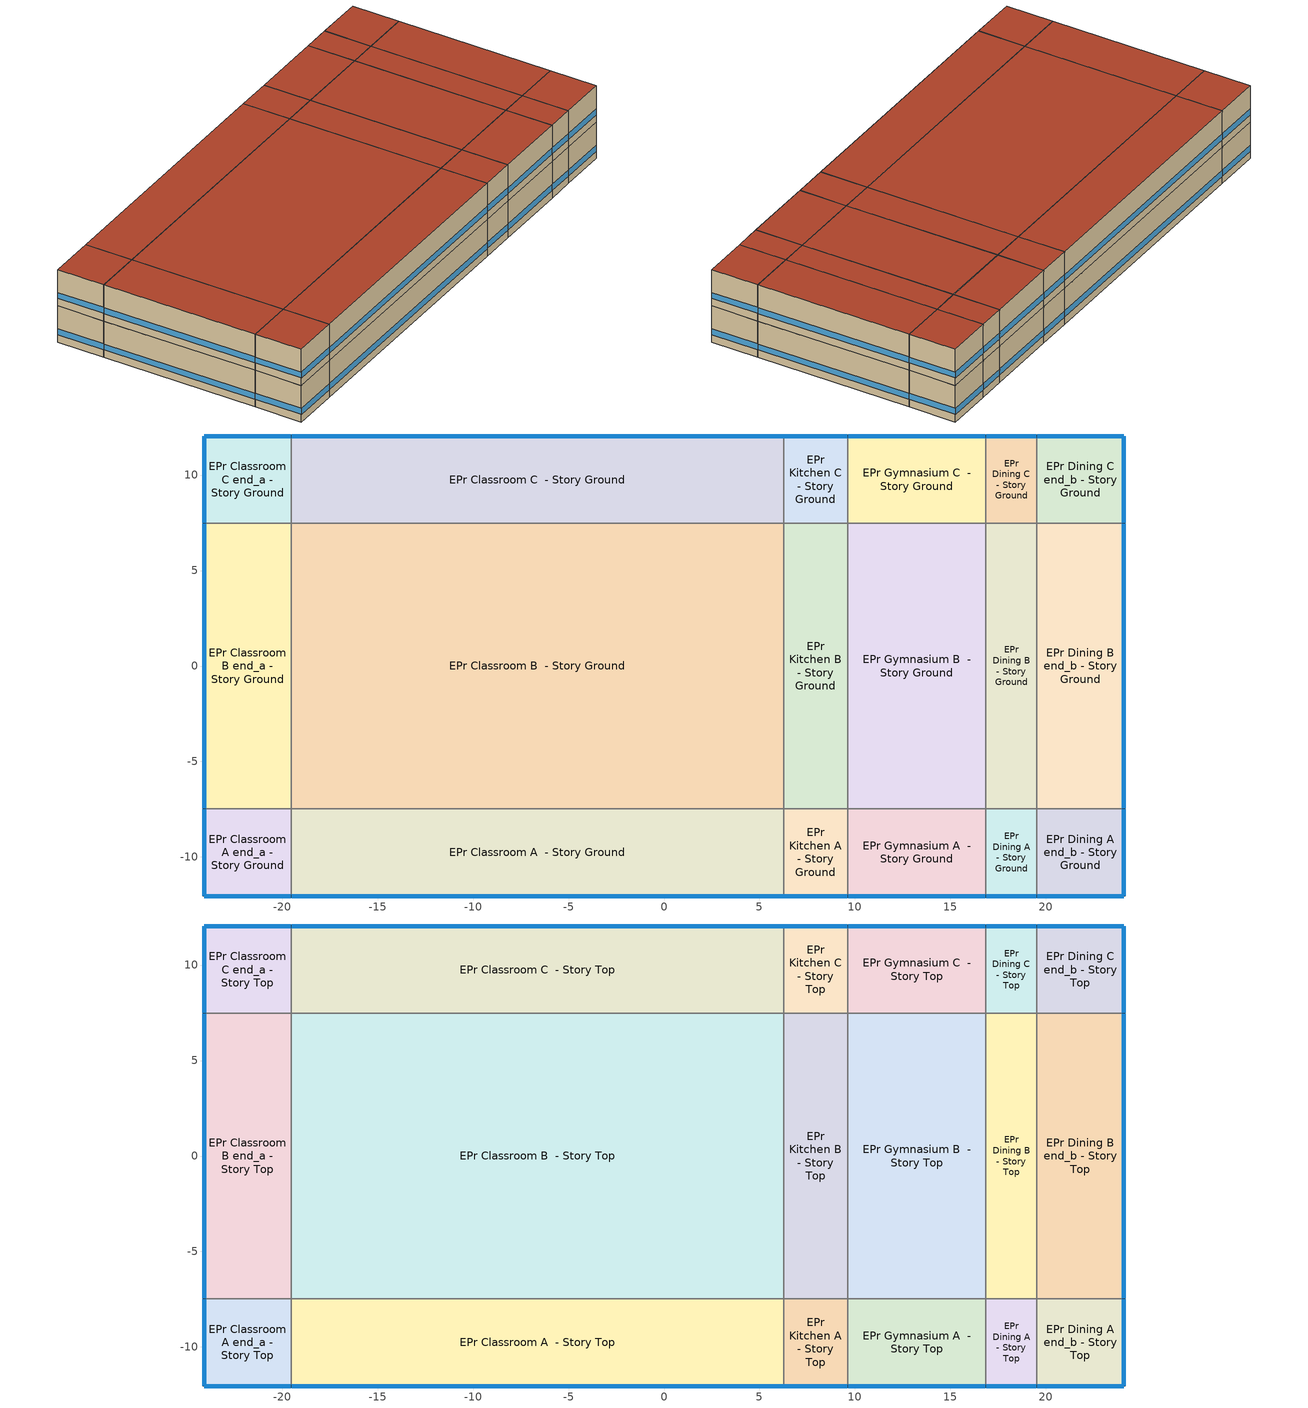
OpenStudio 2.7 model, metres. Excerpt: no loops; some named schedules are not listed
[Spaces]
EPr Classroom A end_a - Story Ground
 floor ground: -24.1,-12.05 -24.1,-7.48 -19.52,-7.48 -19.52,-12.05 z0
 wall outside: -24.1,-7.48 -24.1,-12.05 -19.52,-12.05 z0:3.66
 wall to EPr Classroom B end_a - Story Ground: -19.52,-7.48 -24.1,-7.48 z0:3.66
 wall to EPr Classroom A  - Story Ground: -19.52,-12.05 -19.52,-7.48 z0:3.66
 window: -24.1,-7.5 -24.1,-12.02 / -24.07,-12.05 -19.55,-12.05 z0.76:1.35
EPr Classroom B end_a - Story Ground
 floor ground: -24.1,-7.48 -24.1,7.48 -19.52,7.48 -19.52,-7.48 z0
 wall outside: -24.1,7.48 -24.1,-7.48 z0:3.66
 wall to EPr Classroom C end_a - Story Ground: -19.52,7.48 -24.1,7.48 z0:3.66
 wall to EPr Classroom B  - Story Ground: -19.52,-7.48 -19.52,7.48 z0:3.66
 window: -24.1,7.45 -24.1,-7.45 z0.76:1.35
EPr Classroom C end_a - Story Ground
 floor ground: -24.1,7.48 -24.1,12.05 -19.52,12.05 -19.52,7.48 z0
 wall outside: -19.52,12.05 -24.1,12.05 -24.1,7.48 z0:3.66
 wall to EPr Classroom C  - Story Ground: -19.52,7.48 -19.52,12.05 z0:3.66
 window: -24.1,12.02 -24.1,7.5 / -19.55,12.05 -24.07,12.05 z0.76:1.35
EPr Classroom A  - Story Ground
 floor ground: -19.52,-12.05 -19.52,-7.48 6.26,-7.48 6.26,-12.05 z0
 wall outside: -19.52,-12.05 6.26,-12.05 z0:3.66
 wall to EPr Classroom B  - Story Ground: 6.26,-7.48 -19.52,-7.48 z0:3.66
 wall to EPr Kitchen A  - Story Ground: 6.26,-12.05 6.26,-7.48 z0:3.66
 window: -19.5,-12.05 6.23,-12.05 z0.76:1.35
EPr Classroom B  - Story Ground
 floor ground: -19.52,-7.48 -19.52,7.48 6.26,7.48 6.26,-7.48 z0
 wall to EPr Classroom C  - Story Ground: 6.26,7.48 -19.52,7.48 z0:3.66
 wall to EPr Kitchen B  - Story Ground: 6.26,-7.48 6.26,7.48 z0:3.66
EPr Classroom C  - Story Ground
 floor ground: -19.52,7.48 -19.52,12.05 6.26,12.05 6.26,7.48 z0
 wall outside: 6.26,12.05 -19.52,12.05 z0:3.66
 wall to EPr Kitchen C  - Story Ground: 6.26,7.48 6.26,12.05 z0:3.66
 window: 6.23,12.05 -19.5,12.05 z0.76:1.35
EPr Kitchen A  - Story Ground
 floor ground: 6.26,-12.05 6.26,-7.48 9.63,-7.48 9.63,-12.05 z0
 wall outside: 6.26,-12.05 9.63,-12.05 z0:3.66
 wall to EPr Kitchen B  - Story Ground: 9.63,-7.48 6.26,-7.48 z0:3.66
 wall to EPr Gymnasium A  - Story Ground: 9.63,-12.05 9.63,-7.48 z0:3.66
 window: 6.29,-12.05 9.61,-12.05 z0.76:1.36
EPr Kitchen B  - Story Ground
 floor ground: 6.26,-7.48 6.26,7.48 9.63,7.48 9.63,-7.48 z0
 wall to EPr Kitchen C  - Story Ground: 9.63,7.48 6.26,7.48 z0:3.66
 wall to EPr Gymnasium B  - Story Ground: 9.63,-7.48 9.63,7.48 z0:3.66
EPr Kitchen C  - Story Ground
 floor ground: 6.26,7.48 6.26,12.05 9.63,12.05 9.63,7.48 z0
 wall outside: 9.63,12.05 6.26,12.05 z0:3.66
 wall to EPr Gymnasium C  - Story Ground: 9.63,7.48 9.63,12.05 z0:3.66
 window: 9.61,12.05 6.29,12.05 z0.76:1.36
EPr Gymnasium A  - Story Ground
 floor ground: 9.63,-12.05 9.63,-7.48 16.86,-7.48 16.86,-12.05 z0
 wall outside: 9.63,-12.05 16.86,-12.05 z0:3.66
 wall to EPr Gymnasium B  - Story Ground: 16.86,-7.48 9.63,-7.48 z0:3.66
 wall to EPr Dining A  - Story Ground: 16.86,-12.05 16.86,-7.48 z0:3.66
 window: 9.66,-12.05 16.83,-12.05 z0.76:1.35
EPr Gymnasium B  - Story Ground
 floor ground: 9.63,-7.48 9.63,7.48 16.86,7.48 16.86,-7.48 z0
 wall to EPr Gymnasium C  - Story Ground: 16.86,7.48 9.63,7.48 z0:3.66
 wall to EPr Dining B  - Story Ground: 16.86,-7.48 16.86,7.48 z0:3.66
EPr Gymnasium C  - Story Ground
 floor ground: 9.63,7.48 9.63,12.05 16.86,12.05 16.86,7.48 z0
 wall outside: 16.86,12.05 9.63,12.05 z0:3.66
 wall to EPr Dining C  - Story Ground: 16.86,7.48 16.86,12.05 z0:3.66
 window: 16.83,12.05 9.66,12.05 z0.76:1.35
EPr Dining A  - Story Ground
 floor ground: 16.86,-12.05 16.86,-7.48 19.52,-7.48 19.52,-12.05 z0
 wall outside: 16.86,-12.05 19.52,-12.05 z0:3.66
 wall to EPr Dining B  - Story Ground: 19.52,-7.48 16.86,-7.48 z0:3.66
 wall to EPr Dining A end_b - Story Ground: 19.52,-12.05 19.52,-7.48 z0:3.66
 window: 16.88,-12.05 19.5,-12.05 z0.76:1.36
EPr Dining B  - Story Ground
 floor ground: 16.86,-7.48 16.86,7.48 19.52,7.48 19.52,-7.48 z0
 wall to EPr Dining C  - Story Ground: 19.52,7.48 16.86,7.48 z0:3.66
 wall to EPr Dining B end_b - Story Ground: 19.52,-7.48 19.52,7.48 z0:3.66
EPr Dining C  - Story Ground
 floor ground: 16.86,7.48 16.86,12.05 19.52,12.05 19.52,7.48 z0
 wall outside: 19.52,12.05 16.86,12.05 z0:3.66
 wall to EPr Dining C end_b - Story Ground: 19.52,7.48 19.52,12.05 z0:3.66
 window: 19.5,12.05 16.88,12.05 z0.76:1.36
EPr Dining A end_b - Story Ground
 floor ground: 19.52,-12.05 19.52,-7.48 24.1,-7.48 24.1,-12.05 z0
 wall outside: 19.52,-12.05 24.1,-12.05 24.1,-7.48 z0:3.66
 wall to EPr Dining B end_b - Story Ground: 24.1,-7.48 19.52,-7.48 z0:3.66
 window: 19.55,-12.05 24.07,-12.05 / 24.1,-12.02 24.1,-7.5 z0.76:1.35
EPr Dining B end_b - Story Ground
 floor ground: 19.52,-7.48 19.52,7.48 24.1,7.48 24.1,-7.48 z0
 wall outside: 24.1,-7.48 24.1,7.48 z0:3.66
 wall to EPr Dining C end_b - Story Ground: 24.1,7.48 19.52,7.48 z0:3.66
 window: 24.1,-7.45 24.1,7.45 z0.76:1.35
EPr Dining C end_b - Story Ground
 floor ground: 19.52,7.48 19.52,12.05 24.1,12.05 24.1,7.48 z0
 wall outside: 24.1,7.48 24.1,12.05 19.52,12.05 z0:3.66
 window: 24.07,12.05 19.55,12.05 / 24.1,7.5 24.1,12.02 z0.76:1.35
EPr Classroom A end_a - Story Top
 floor to EPr Classroom A end_a - Story Ground: -24.1,-12.05 -24.1,-7.48 -19.52,-7.48 -19.52,-12.05 z3.66
 wall outside: -24.1,-7.48 -24.1,-12.05 -19.52,-12.05 z3.66:7.32
 wall to EPr Classroom B end_a - Story Top: -19.52,-7.48 -24.1,-7.48 z3.66:7.32
 wall to EPr Classroom A  - Story Top: -19.52,-12.05 -19.52,-7.48 z3.66:7.32
 window: -24.1,-7.5 -24.1,-12.02 / -24.07,-12.05 -19.55,-12.05 z4.42:5.01
 roof outside: -19.52,-12.05 -19.52,-7.48 -24.1,-7.48 -24.1,-12.05 z7.32
EPr Classroom B end_a - Story Top
 floor to EPr Classroom B end_a - Story Ground: -24.1,-7.48 -24.1,7.48 -19.52,7.48 -19.52,-7.48 z3.66
 wall outside: -24.1,7.48 -24.1,-7.48 z3.66:7.32
 wall to EPr Classroom C end_a - Story Top: -19.52,7.48 -24.1,7.48 z3.66:7.32
 wall to EPr Classroom B  - Story Top: -19.52,-7.48 -19.52,7.48 z3.66:7.32
 window: -24.1,7.45 -24.1,-7.45 z4.42:5.01
 roof outside: -19.52,-7.48 -19.52,7.48 -24.1,7.48 -24.1,-7.48 z7.32
EPr Classroom C end_a - Story Top
 floor to EPr Classroom C end_a - Story Ground: -24.1,7.48 -24.1,12.05 -19.52,12.05 -19.52,7.48 z3.66
 wall outside: -19.52,12.05 -24.1,12.05 -24.1,7.48 z3.66:7.32
 wall to EPr Classroom C  - Story Top: -19.52,7.48 -19.52,12.05 z3.66:7.32
 window: -24.1,12.02 -24.1,7.5 / -19.55,12.05 -24.07,12.05 z4.42:5.01
 roof outside: -19.52,7.48 -19.52,12.05 -24.1,12.05 -24.1,7.48 z7.32
EPr Classroom A  - Story Top
 floor to EPr Classroom A  - Story Ground: -19.52,-12.05 -19.52,-7.48 6.26,-7.48 6.26,-12.05 z3.66
 wall outside: -19.52,-12.05 6.26,-12.05 z3.66:7.32
 wall to EPr Classroom B  - Story Top: 6.26,-7.48 -19.52,-7.48 z3.66:7.32
 wall to EPr Kitchen A  - Story Top: 6.26,-12.05 6.26,-7.48 z3.66:7.32
 window: -19.5,-12.05 6.23,-12.05 z4.42:5.01
 roof outside: 6.26,-12.05 6.26,-7.48 -19.52,-7.48 -19.52,-12.05 z7.32
EPr Classroom B  - Story Top
 floor to EPr Classroom B  - Story Ground: -19.52,-7.48 -19.52,7.48 6.26,7.48 6.26,-7.48 z3.66
 wall to EPr Classroom C  - Story Top: 6.26,7.48 -19.52,7.48 z3.66:7.32
 wall to EPr Kitchen B  - Story Top: 6.26,-7.48 6.26,7.48 z3.66:7.32
 roof outside: 6.26,-7.48 6.26,7.48 -19.52,7.48 -19.52,-7.48 z7.32
EPr Classroom C  - Story Top
 floor to EPr Classroom C  - Story Ground: -19.52,7.48 -19.52,12.05 6.26,12.05 6.26,7.48 z3.66
 wall outside: 6.26,12.05 -19.52,12.05 z3.66:7.32
 wall to EPr Kitchen C  - Story Top: 6.26,7.48 6.26,12.05 z3.66:7.32
 window: 6.23,12.05 -19.5,12.05 z4.42:5.01
 roof outside: 6.26,7.48 6.26,12.05 -19.52,12.05 -19.52,7.48 z7.32
EPr Kitchen A  - Story Top
 floor to EPr Kitchen A  - Story Ground: 6.26,-12.05 6.26,-7.48 9.63,-7.48 9.63,-12.05 z3.66
 wall outside: 6.26,-12.05 9.63,-12.05 z3.66:7.32
 wall to EPr Kitchen B  - Story Top: 9.63,-7.48 6.26,-7.48 z3.66:7.32
 wall to EPr Gymnasium A  - Story Top: 9.63,-12.05 9.63,-7.48 z3.66:7.32
 window: 6.29,-12.05 9.61,-12.05 z4.42:5.01
 roof outside: 9.63,-12.05 9.63,-7.48 6.26,-7.48 6.26,-12.05 z7.32
EPr Kitchen B  - Story Top
 floor to EPr Kitchen B  - Story Ground: 6.26,-7.48 6.26,7.48 9.63,7.48 9.63,-7.48 z3.66
 wall to EPr Kitchen C  - Story Top: 9.63,7.48 6.26,7.48 z3.66:7.32
 wall to EPr Gymnasium B  - Story Top: 9.63,-7.48 9.63,7.48 z3.66:7.32
 roof outside: 9.63,-7.48 9.63,7.48 6.26,7.48 6.26,-7.48 z7.32
EPr Kitchen C  - Story Top
 floor to EPr Kitchen C  - Story Ground: 6.26,7.48 6.26,12.05 9.63,12.05 9.63,7.48 z3.66
 wall outside: 9.63,12.05 6.26,12.05 z3.66:7.32
 wall to EPr Gymnasium C  - Story Top: 9.63,7.48 9.63,12.05 z3.66:7.32
 window: 9.61,12.05 6.29,12.05 z4.42:5.01
 roof outside: 9.63,7.48 9.63,12.05 6.26,12.05 6.26,7.48 z7.32
EPr Gymnasium A  - Story Top
 floor to EPr Gymnasium A  - Story Ground: 9.63,-12.05 9.63,-7.48 16.86,-7.48 16.86,-12.05 z3.66
 wall outside: 9.63,-12.05 16.86,-12.05 z3.66:7.32
 wall to EPr Gymnasium B  - Story Top: 16.86,-7.48 9.63,-7.48 z3.66:7.32
 wall to EPr Dining A  - Story Top: 16.86,-12.05 16.86,-7.48 z3.66:7.32
 window: 9.66,-12.05 16.83,-12.05 z4.42:5.01
 roof outside: 16.86,-12.05 16.86,-7.48 9.63,-7.48 9.63,-12.05 z7.32
EPr Gymnasium B  - Story Top
 floor to EPr Gymnasium B  - Story Ground: 9.63,-7.48 9.63,7.48 16.86,7.48 16.86,-7.48 z3.66
 wall to EPr Gymnasium C  - Story Top: 16.86,7.48 9.63,7.48 z3.66:7.32
 wall to EPr Dining B  - Story Top: 16.86,-7.48 16.86,7.48 z3.66:7.32
 roof outside: 16.86,-7.48 16.86,7.48 9.63,7.48 9.63,-7.48 z7.32
EPr Gymnasium C  - Story Top
 floor to EPr Gymnasium C  - Story Ground: 9.63,7.48 9.63,12.05 16.86,12.05 16.86,7.48 z3.66
 wall outside: 16.86,12.05 9.63,12.05 z3.66:7.32
 wall to EPr Dining C  - Story Top: 16.86,7.48 16.86,12.05 z3.66:7.32
 window: 16.83,12.05 9.66,12.05 z4.42:5.01
 roof outside: 16.86,7.48 16.86,12.05 9.63,12.05 9.63,7.48 z7.32
EPr Dining A  - Story Top
 floor to EPr Dining A  - Story Ground: 16.86,-12.05 16.86,-7.48 19.52,-7.48 19.52,-12.05 z3.66
 wall outside: 16.86,-12.05 19.52,-12.05 z3.66:7.32
 wall to EPr Dining B  - Story Top: 19.52,-7.48 16.86,-7.48 z3.66:7.32
 wall to EPr Dining A end_b - Story Top: 19.52,-12.05 19.52,-7.48 z3.66:7.32
 window: 16.88,-12.05 19.5,-12.05 z4.42:5.02
 roof outside: 19.52,-12.05 19.52,-7.48 16.86,-7.48 16.86,-12.05 z7.32
EPr Dining B  - Story Top
 floor to EPr Dining B  - Story Ground: 16.86,-7.48 16.86,7.48 19.52,7.48 19.52,-7.48 z3.66
 wall to EPr Dining C  - Story Top: 19.52,7.48 16.86,7.48 z3.66:7.32
 wall to EPr Dining B end_b - Story Top: 19.52,-7.48 19.52,7.48 z3.66:7.32
 roof outside: 19.52,-7.48 19.52,7.48 16.86,7.48 16.86,-7.48 z7.32
EPr Dining C  - Story Top
 floor to EPr Dining C  - Story Ground: 16.86,7.48 16.86,12.05 19.52,12.05 19.52,7.48 z3.66
 wall outside: 19.52,12.05 16.86,12.05 z3.66:7.32
 wall to EPr Dining C end_b - Story Top: 19.52,7.48 19.52,12.05 z3.66:7.32
 window: 19.5,12.05 16.88,12.05 z4.42:5.02
 roof outside: 19.52,7.48 19.52,12.05 16.86,12.05 16.86,7.48 z7.32
EPr Dining A end_b - Story Top
 floor to EPr Dining A end_b - Story Ground: 19.52,-12.05 19.52,-7.48 24.1,-7.48 24.1,-12.05 z3.66
 wall outside: 19.52,-12.05 24.1,-12.05 24.1,-7.48 z3.66:7.32
 wall to EPr Dining B end_b - Story Top: 24.1,-7.48 19.52,-7.48 z3.66:7.32
 window: 19.55,-12.05 24.07,-12.05 / 24.1,-12.02 24.1,-7.5 z4.42:5.01
 roof outside: 24.1,-12.05 24.1,-7.48 19.52,-7.48 19.52,-12.05 z7.32
EPr Dining B end_b - Story Top
 floor to EPr Dining B end_b - Story Ground: 19.52,-7.48 19.52,7.48 24.1,7.48 24.1,-7.48 z3.66
 wall outside: 24.1,-7.48 24.1,7.48 z3.66:7.32
 wall to EPr Dining C end_b - Story Top: 24.1,7.48 19.52,7.48 z3.66:7.32
 window: 24.1,-7.45 24.1,7.45 z4.42:5.01
 roof outside: 24.1,-7.48 24.1,7.48 19.52,7.48 19.52,-7.48 z7.32
EPr Dining C end_b - Story Top
 floor to EPr Dining C end_b - Story Ground: 19.52,7.48 19.52,12.05 24.1,12.05 24.1,7.48 z3.66
 wall outside: 24.1,7.48 24.1,12.05 19.52,12.05 z3.66:7.32
 window: 24.07,12.05 19.55,12.05 / 24.1,7.5 24.1,12.02 z4.42:5.01
 roof outside: 24.1,7.48 24.1,12.05 19.52,12.05 19.52,7.48 z7.32
[Building]
DEER Pre-1975|EPr: Default Construction Set=Res DEER Pre-1975 - EPr - CEC T24-CEC6; Standards Building Type=EPr
[Site]
Site 1: Terrain=City
[ClimateZones]
Climate Zone Institution Name 1=CEC; Climate Zone Document Name 1=California Climate Zone Descriptions; Climate Zone Document Year 1=1995; Climate Zone Value 1=6; Climate Zone Institution Name 2=ASHRAE; Climate Zone Document Name 2=ANSI/ASHRAE Standard 169; Climate Zone Document Year 2=2006
[SizingPeriod:DesignDay] Barometric Pressure {Pa}=100977; Sky Clearness=0; Rain Indicator=0; Snow Indicator=0; Day of Month=21; Daylight Saving Time Indicator=0; Humidity Indicating Type=Wetbulb; Dry-Bulb Temperature Range Modifier Type=DefaultMultipliers
Name | Maximum Dry-Bulb Temperature {C} | Daily Dry-Bulb Temperature Range {deltaC} | Humidity Indicating Conditions at Maximum Dry-Bulb | Wind Speed {m/s} | Wind Direction {deg} | Month | Day Type | Solar Model Indicator | ASHRAE Taub | ASHRAE Taud
Houston Bush Intercontinental Ann Htg 99.6% Condns DB | -1.6 | 0 | -1.6 | 2.8 | 0 | 1 | WinterDesignDay | ASHRAEClearSky
Houston Bush Intercontinental Ann Clg .4% Condns DB=>MWB | 36 | 10.1 | 24.8 | 3.5 | 170 | 7 | SummerDesignDay | ASHRAETau | 0.499 | 1.97
[Site:GroundTemperature:BuildingSurface]
19.527, 19.502, 19.536, 19.598, 20.002, 21.64, 22.225, 22.375, 21.449, 20.121, 19.802, 19.633
[DefaultConstructionSet]
Res DEER Pre-1975 - EPr - CEC T24-CEC6: Default Exterior Surface Constructions=Default Surface Constructions 1; Default Interior Surface Constructions=Default Surface Constructions 2; Default Ground Contact Surface Constructions=Default Surface Constructions 3; Default Exterior SubSurface Constructions=Default Sub Surface Constructions 1; Default Interior SubSurface Constructions=Default Sub Surface Constructions 2; Interior Partition Construction=Typical Interior Partition
[DefaultSurfaceConstructions]
Name | Floor Construction | Wall Construction | Roof Ceiling Construction
Default Surface Constructions 1 | DEER Uncarpeted 6in Slab Floor | DEER Insulated Wood Framed Exterior Wall R-8.03 | DEER Wood Framed Roof R-14.18
Default Surface Constructions 2 | DEER Carpeted 6in Slab Floor | Typical Interior Wall | DEER Carpeted 6in Slab Floor
Default Surface Constructions 3 | DEER Carpeted 6in Slab Floor | Typical Uninsulated Basement Mass Wall
[Construction]
DEER Uncarpeted 6in Slab Floor: Typical Insulation R-6.53, 6 in. Normalweight Concrete Floor
DEER Insulated Wood Framed Exterior Wall R-8.03: 25mm Stucco, 5/8 in. Gypsum Board, Typical Insulation R-6.53, 5/8 in. Gypsum Board
DEER Wood Framed Roof R-14.18: Roof Membrane, Typical Insulation R-13.68, Metal Roof Surface
DEER Carpeted 6in Slab Floor: Typical Insulation, 6 in. Normalweight Concrete Floor, Typical Carpet Pad
Typical Interior Wall: G01 13mm gypsum board, G01 13mm gypsum board
Typical Uninsulated Basement Mass Wall: 8 in. Concrete Block Basement Wall
DEER Metal Framed Window U-1.23 SHGC 0.82: Simple Glazing U-1.23 SHGC 0.82
DEER Metal Framed Window U-1.23 SHGC 0.82 1: Simple Glazing U-1.23 SHGC 0.82 1
Typical Uninsulated Swinging Door: Typical Insulation
U 0.98 SHGC 0.68 Sgl Ref-B-H Clr 6mm: REF B CLEAR HI 6MM
Typical Insulated Metal Door: F08 Metal surface, Typical Insulation
DEER Skylight U-1.31 SHGC 0.61: Simple Glazing U-1.23 SHGC 0.61
Typical Interior Window: Clear 3mm
Typical Interior Door; Typical Interior Partition: G05 25mm wood
[Material:NoMass] Roughness=Smooth; Thermal Absorptance=0.9; Solar Absorptance=0.7
Name | Thermal Resistance {m2-K/W} | Visible Absorptance
Typical Insulation R-6.53 | 1.14944 | 0.7
Typical Insulation R-13.68 | 2.40869 | 0.7
Typical Insulation | 0.0282222 | 0.7
Typical Carpet Pad | 0.21648 | 0.8
[Material] Thermal Absorptance=0.9
Name | Roughness | Thickness {m} | Conductivity {W/m-K} | Density {kg/m3} | Specific Heat {J/kg-K} | Solar Absorptance | Visible Absorptance
6 in. Normalweight Concrete Floor | MediumRough | 0.1524 | 2.31 | 2322 | 832 | 0.7 | 0.7
25mm Stucco | Smooth | 0.0254 | 0.72 | 1856 | 840 | 0.7 | 0.7
5/8 in. Gypsum Board | MediumSmooth | 0.0159 | 0.16 | 800 | 1090 | 0.7 | 0.7
Roof Membrane | VeryRough | 0.0095 | 0.16 | 1121.29 | 1460 | 0.7 | 0.7
Metal Roof Surface; F08 Metal surface | Smooth | 0.0008 | 45.28 | 7824 | 500 | 0.7 | 0.7
G01 13mm gypsum board | Smooth | 0.0127 | 0.160031 | 800.001 | 1090.73 | 0.7 | 0.5
8 in. Concrete Block Basement Wall | MediumRough | 0.2032 | 1.326 | 1842 | 912 | 0.7 | 0.7
G05 25mm wood | MediumSmooth | 0.0254 | 0.15 | 608 | 1630 | 0.5 | 0.5
[DefaultSubSurfaceConstructions]
Name | Fixed Window Construction | Operable Window Construction | Door Construction | Glass Door Construction | Overhead Door Construction | Skylight Construction | Tubular Daylight Dome Construction | Tubular Daylight Diffuser Construction
Default Sub Surface Constructions 1 | DEER Metal Framed Window U-1.23 SHGC 0.82 | DEER Metal Framed Window U-1.23 SHGC 0.82 1 | Typical Uninsulated Swinging Door | U 0.98 SHGC 0.68 Sgl Ref-B-H Clr 6mm | Typical Insulated Metal Door | DEER Skylight U-1.31 SHGC 0.61 | Typical Interior Window | Typical Interior Window
Default Sub Surface Constructions 2 | Typical Interior Window | Typical Interior Window | Typical Interior Door
[WindowMaterial:SimpleGlazingSystem] Visible Transmittance=0.25
Name | U-Factor {W/m2-K} | Solar Heat Gain Coefficient
Simple Glazing U-1.23 SHGC 0.82; Simple Glazing U-1.23 SHGC 0.82 1 | 6.98426 | 0.82
Simple Glazing U-1.23 SHGC 0.61 | 7 | 0.61
[WindowMaterial:Glazing] Optical Data Type=SpectralAverage; Infrared Transmittance at Normal Incidence=0; Front Side Infrared Hemispherical Emissivity=0.84; Conductivity {W/m-K}=0.9; Dirt Correction Factor for Solar and Visible Transmittance=1; Solar Diffusing=No
Name | Thickness {m} | Solar Transmittance at Normal Incidence | Front Side Solar Reflectance at Normal Incidence | Back Side Solar Reflectance at Normal Incidence | Visible Transmittance at Normal Incidence | Front Side Visible Reflectance at Normal Incidence | Back Side Visible Reflectance at Normal Incidence | Back Side Infrared Hemispherical Emissivity
REF B CLEAR HI 6MM | 0.006 | 0.24 | 0.16 | 0.32 | 0.3 | 0.16 | 0.29 | 0.6
Clear 3mm | 0.003 | 0.837 | 0.075 | 0.075 | 0.898 | 0.081 | 0.081 | 0.84
[SpaceType] Standards Building Type=EPr
Name | Default Schedule Set | Design Specification Outdoor Air Object | Standards Space Type
EPr Classroom - DEER Pre-1975 | EPr Classroom Schedule Set | EPr Classroom Ventilation | Classroom
EPr Dining - DEER Pre-1975 | EPr Dining Schedule Set | EPr Dining Ventilation | Dining
EPr Gymnasium - DEER Pre-1975 | EPr Gymnasium Schedule Set | EPr Gymnasium Ventilation | Gymnasium
EPr Kitchen - DEER Pre-1975 | EPr Kitchen Schedule Set | EPr Kitchen Ventilation | Kitchen
[BuildingStory] Nominal Floor to Floor Height {m}=3.6576
Name | Nominal Z Coordinate {m}
Story Ground | 0
Story Top | 3.6576
[Space]
Name | Space Type | Building Story | Thermal Zone
EPr Classroom A end_a - Story Ground | EPr Classroom - DEER Pre-1975 | Story Ground | Zone EPr Classroom A end_a - Story Ground
EPr Classroom B end_a - Story Ground | EPr Classroom - DEER Pre-1975 | Story Ground | Zone EPr Classroom B end_a - Story Ground
EPr Classroom C end_a - Story Ground | EPr Classroom - DEER Pre-1975 | Story Ground | Zone EPr Classroom C end_a - Story Ground
EPr Classroom A  - Story Ground | EPr Classroom - DEER Pre-1975 | Story Ground | Zone EPr Classroom A  - Story Ground
EPr Classroom B  - Story Ground | EPr Classroom - DEER Pre-1975 | Story Ground | Zone EPr Classroom B  - Story Ground
EPr Classroom C  - Story Ground | EPr Classroom - DEER Pre-1975 | Story Ground | Zone EPr Classroom C  - Story Ground
EPr Kitchen A  - Story Ground | EPr Kitchen - DEER Pre-1975 | Story Ground | Zone EPr Kitchen A  - Story Ground
EPr Kitchen B  - Story Ground | EPr Kitchen - DEER Pre-1975 | Story Ground | Zone EPr Kitchen B  - Story Ground
EPr Kitchen C  - Story Ground | EPr Kitchen - DEER Pre-1975 | Story Ground | Zone EPr Kitchen C  - Story Ground
EPr Gymnasium A  - Story Ground | EPr Gymnasium - DEER Pre-1975 | Story Ground | Zone EPr Gymnasium A  - Story Ground
EPr Gymnasium B  - Story Ground | EPr Gymnasium - DEER Pre-1975 | Story Ground | Zone EPr Gymnasium B  - Story Ground
EPr Gymnasium C  - Story Ground | EPr Gymnasium - DEER Pre-1975 | Story Ground | Zone EPr Gymnasium C  - Story Ground
EPr Dining A  - Story Ground | EPr Dining - DEER Pre-1975 | Story Ground | Zone EPr Dining A  - Story Ground
EPr Dining B  - Story Ground | EPr Dining - DEER Pre-1975 | Story Ground | Zone EPr Dining B  - Story Ground
EPr Dining C  - Story Ground | EPr Dining - DEER Pre-1975 | Story Ground | Zone EPr Dining C  - Story Ground
EPr Dining A end_b - Story Ground | EPr Dining - DEER Pre-1975 | Story Ground | Zone EPr Dining A end_b - Story Ground
EPr Dining B end_b - Story Ground | EPr Dining - DEER Pre-1975 | Story Ground | Zone EPr Dining B end_b - Story Ground
EPr Dining C end_b - Story Ground | EPr Dining - DEER Pre-1975 | Story Ground | Zone EPr Dining C end_b - Story Ground
EPr Classroom A end_a - Story Top | EPr Classroom - DEER Pre-1975 | Story Top | Zone EPr Classroom A end_a - Story Top
EPr Classroom B end_a - Story Top | EPr Classroom - DEER Pre-1975 | Story Top | Zone EPr Classroom B end_a - Story Top
EPr Classroom C end_a - Story Top | EPr Classroom - DEER Pre-1975 | Story Top | Zone EPr Classroom C end_a - Story Top
EPr Classroom A  - Story Top | EPr Classroom - DEER Pre-1975 | Story Top | Zone EPr Classroom A  - Story Top
EPr Classroom B  - Story Top | EPr Classroom - DEER Pre-1975 | Story Top | Zone EPr Classroom B  - Story Top
EPr Classroom C  - Story Top | EPr Classroom - DEER Pre-1975 | Story Top | Zone EPr Classroom C  - Story Top
EPr Kitchen A  - Story Top | EPr Kitchen - DEER Pre-1975 | Story Top | Zone EPr Kitchen A  - Story Top
EPr Kitchen B  - Story Top | EPr Kitchen - DEER Pre-1975 | Story Top | Zone EPr Kitchen B  - Story Top
EPr Kitchen C  - Story Top | EPr Kitchen - DEER Pre-1975 | Story Top | Zone EPr Kitchen C  - Story Top
EPr Gymnasium A  - Story Top | EPr Gymnasium - DEER Pre-1975 | Story Top | Zone EPr Gymnasium A  - Story Top
EPr Gymnasium B  - Story Top | EPr Gymnasium - DEER Pre-1975 | Story Top | Zone EPr Gymnasium B  - Story Top
EPr Gymnasium C  - Story Top | EPr Gymnasium - DEER Pre-1975 | Story Top | Zone EPr Gymnasium C  - Story Top
EPr Dining A  - Story Top | EPr Dining - DEER Pre-1975 | Story Top | Zone EPr Dining A  - Story Top
EPr Dining B  - Story Top | EPr Dining - DEER Pre-1975 | Story Top | Zone EPr Dining B  - Story Top
EPr Dining C  - Story Top | EPr Dining - DEER Pre-1975 | Story Top | Zone EPr Dining C  - Story Top
EPr Dining A end_b - Story Top | EPr Dining - DEER Pre-1975 | Story Top | Zone EPr Dining A end_b - Story Top
EPr Dining B end_b - Story Top | EPr Dining - DEER Pre-1975 | Story Top | Zone EPr Dining B end_b - Story Top
EPr Dining C end_b - Story Top | EPr Dining - DEER Pre-1975 | Story Top | Zone EPr Dining C end_b - Story Top
[ThermalZone] Multiplier=1; Use Ideal Air Loads=No
Name | Thermostat
Zone EPr Classroom A end_a - Story Ground | EPr Classroom - DEER Pre-1975 Thermostat
Zone EPr Classroom B end_a - Story Ground | EPr Classroom - DEER Pre-1975 Thermostat 3
Zone EPr Classroom C end_a - Story Ground | EPr Classroom - DEER Pre-1975 Thermostat 5
Zone EPr Classroom A  - Story Ground | EPr Classroom - DEER Pre-1975 Thermostat 1
Zone EPr Classroom B  - Story Ground | EPr Classroom - DEER Pre-1975 Thermostat 6
Zone EPr Classroom C  - Story Ground | EPr Classroom - DEER Pre-1975 Thermostat 4
Zone EPr Kitchen A  - Story Ground | EPr Kitchen - DEER Pre-1975 Thermostat 2
Zone EPr Kitchen B  - Story Ground | EPr Kitchen - DEER Pre-1975 Thermostat
Zone EPr Kitchen C  - Story Ground | EPr Kitchen - DEER Pre-1975 Thermostat 1
Zone EPr Gymnasium A  - Story Ground | EPr Gymnasium - DEER Pre-1975 Thermostat 1
Zone EPr Gymnasium B  - Story Ground | EPr Gymnasium - DEER Pre-1975 Thermostat 2
Zone EPr Gymnasium C  - Story Ground | EPr Gymnasium - DEER Pre-1975 Thermostat 3
Zone EPr Dining A  - Story Ground | EPr Dining - DEER Pre-1975 Thermostat 3
Zone EPr Dining B  - Story Ground | EPr Dining - DEER Pre-1975 Thermostat 1
Zone EPr Dining C  - Story Ground | EPr Dining - DEER Pre-1975 Thermostat 4
Zone EPr Dining A end_b - Story Ground | EPr Dining - DEER Pre-1975 Thermostat 5
Zone EPr Dining B end_b - Story Ground | EPr Dining - DEER Pre-1975 Thermostat 6
Zone EPr Dining C end_b - Story Ground | EPr Dining - DEER Pre-1975 Thermostat
Zone EPr Classroom A end_a - Story Top | EPr Classroom - DEER Pre-1975 Thermostat 2
Zone EPr Classroom B end_a - Story Top | EPr Classroom - DEER Pre-1975 Thermostat 7
Zone EPr Classroom C end_a - Story Top | EPr Classroom - DEER Pre-1975 Thermostat 8
Zone EPr Classroom A  - Story Top | EPr Classroom - DEER Pre-1975 Thermostat 9
Zone EPr Classroom B  - Story Top | EPr Classroom - DEER Pre-1975 Thermostat 10
Zone EPr Classroom C  - Story Top | EPr Classroom - DEER Pre-1975 Thermostat 11
Zone EPr Kitchen A  - Story Top | EPr Kitchen - DEER Pre-1975 Thermostat 3
Zone EPr Kitchen B  - Story Top | EPr Kitchen - DEER Pre-1975 Thermostat 4
Zone EPr Kitchen C  - Story Top | EPr Kitchen - DEER Pre-1975 Thermostat 5
Zone EPr Gymnasium A  - Story Top | EPr Gymnasium - DEER Pre-1975 Thermostat
Zone EPr Gymnasium B  - Story Top | EPr Gymnasium - DEER Pre-1975 Thermostat 4
Zone EPr Gymnasium C  - Story Top | EPr Gymnasium - DEER Pre-1975 Thermostat 5
Zone EPr Dining A  - Story Top | EPr Dining - DEER Pre-1975 Thermostat 7
Zone EPr Dining B  - Story Top | EPr Dining - DEER Pre-1975 Thermostat 2
Zone EPr Dining C  - Story Top | EPr Dining - DEER Pre-1975 Thermostat 9
Zone EPr Dining A end_b - Story Top | EPr Dining - DEER Pre-1975 Thermostat 10
Zone EPr Dining B end_b - Story Top | EPr Dining - DEER Pre-1975 Thermostat 8
Zone EPr Dining C end_b - Story Top | EPr Dining - DEER Pre-1975 Thermostat 11
[People:Definition] Number of People Calculation Method=People/Area; Fraction Radiant=0.3
Name | People per Space Floor Area {person/m2}
EPr Dining People Definition | 0.477918
EPr Classroom People Definition | 0.358438
EPr Gymnasium People Definition | 0.14316
EPr Kitchen People Definition | 0.0355209
[People] Work Efficiency Schedule=Work Efficiency Schedule; Clothing Insulation Schedule=Clothing Schedule; Air Velocity Schedule=Air Velocity Schedule; Multiplier=1
Name | People Definition | Space or SpaceType
EPr Dining People | EPr Dining People Definition | EPr Dining - DEER Pre-1975
EPr Classroom People | EPr Classroom People Definition | EPr Classroom - DEER Pre-1975
EPr Gymnasium People | EPr Gymnasium People Definition | EPr Gymnasium - DEER Pre-1975
EPr Kitchen People | EPr Kitchen People Definition | EPr Kitchen - DEER Pre-1975
[Lights:Definition] Design Level Calculation Method=Watts/Area
Name | Watts per Space Floor Area {W/m2}
EPr Dining Lights Definition | 16.1459
EPr Classroom Lights Definition | 17.2223
EPr Gymnasium Lights Definition | 12.9167
EPr Kitchen Lights Definition | 18.2986
[Lights] Fraction Replaceable=0
Name | Lights Definition | Space or SpaceType
EPr Dining Lights | EPr Dining Lights Definition | EPr Dining - DEER Pre-1975
EPr Classroom Lights | EPr Classroom Lights Definition | EPr Classroom - DEER Pre-1975
EPr Gymnasium Lights | EPr Gymnasium Lights Definition | EPr Gymnasium - DEER Pre-1975
EPr Kitchen Lights | EPr Kitchen Lights Definition | EPr Kitchen - DEER Pre-1975
[ElectricEquipment:Definition] Design Level Calculation Method=Watts/Area
Name | Watts per Space Floor Area {W/m2} | Fraction Radiant | Fraction Lost
EPr Dining Elec Equip Definition; EPr Gymnasium Elec Equip Definition | 6.18925 | 0.5
EPr Classroom Elec Equip Definition | 12.3785 | 0.5
EPr Kitchen Elec Equip Definition | 39.5358 | 0.58 | 0.42
[ElectricEquipment]
Name | Electric Equipment Definition | Space or SpaceType
EPr Dining Elec Equip | EPr Dining Elec Equip Definition | EPr Dining - DEER Pre-1975
EPr Classroom Elec Equip | EPr Classroom Elec Equip Definition | EPr Classroom - DEER Pre-1975
EPr Gymnasium Elec Equip | EPr Gymnasium Elec Equip Definition | EPr Gymnasium - DEER Pre-1975
EPr Kitchen Elec Equip | EPr Kitchen Elec Equip Definition | EPr Kitchen - DEER Pre-1975
[DesignSpecification:OutdoorAir] Outdoor Air Method=Sum
Name | Outdoor Air Flow per Floor Area {m3/s-m2}
EPr Dining Ventilation | 0.0045212
EPr Classroom Ventilation | 0.00254
EPr Gymnasium Ventilation | 0.0013716
EPr Kitchen Ventilation | 0.000254
[DefaultScheduleSet] Infiltration Schedule=D_EPr_All_C_Inf_Yr
Name | Number of People Schedule | People Activity Level Schedule | Lighting Schedule | Electric Equipment Schedule | Gas Equipment Schedule
EPr Dining Schedule Set | D_EPr_Caf_Occup_Yr | DEER Activity 161W/person | D17_EPr_Din_LF_Yr | D_EPr_Caf_Misc_Yr
EPr Classroom Schedule Set | D_EPr_Clrm_Occup_Yr | DEER Activity 117W/person | D17_EPr_Clrm_LF_Yr | D_EPr_Clrm_Misc_Yr
EPr Gymnasium Schedule Set | D_EPr_Gym_Occup_Yr | DEER Activity 331W/person | D17_EPr_Gym_LF_Yr | D_EPr_Gym_Misc_Yr
EPr Kitchen Schedule Set | D_EPr_Ktchn_Occup_Yr | DEER Activity 220W/person | D17_EPr_Ktchn_LF_Yr | D_EPr_Ktchn_Misc_Yr | D_EPr_Ktchn_Cook_Yr
[GasEquipment:Definition]
EPr Kitchen Gas Equip Definition: Design Level Calculation Method=Watts/Area; Watts per Space Floor Area {W/m2}=709.783; Fraction Latent=0.3; Fraction Radiant=0.05; Fraction Lost=0.65
[GasEquipment]
EPr Kitchen Gas Equip: Gas Equipment Definition=EPr Kitchen Gas Equip Definition; Space or SpaceType=EPr Kitchen - DEER Pre-1975
[SpaceInfiltration:DesignFlowRate] Schedule=Always On Discrete; Design Flow Rate Calculation Method=Flow/ExteriorArea; Constant Term Coefficient=0; Temperature Term Coefficient=0; Velocity Term Coefficient=0.224; Velocity Squared Term Coefficient=0
Name | Space or SpaceType | Flow per Exterior Surface Area {m3/s-m2}
EPr Classroom A  - Story Ground Infiltration | EPr Classroom A  - Story Ground | 0.00019304
EPr Classroom A  - Story Top Infiltration | EPr Classroom A  - Story Top | 8.57957e-05
EPr Classroom A end_a - Story Ground Infiltration | EPr Classroom A end_a - Story Ground | 0.00019304
EPr Classroom A end_a - Story Top Infiltration | EPr Classroom A end_a - Story Top | 0.000118794
EPr Classroom B end_a - Story Ground Infiltration | EPr Classroom B end_a - Story Ground | 0.00019304
EPr Classroom B end_a - Story Top Infiltration | EPr Classroom B end_a - Story Top | 8.57957e-05
EPr Classroom C  - Story Ground Infiltration | EPr Classroom C  - Story Ground | 0.00019304
EPr Classroom C  - Story Top Infiltration | EPr Classroom C  - Story Top | 8.57957e-05
EPr Classroom C end_a - Story Ground Infiltration | EPr Classroom C end_a - Story Ground | 0.00019304
EPr Classroom C end_a - Story Top Infiltration | EPr Classroom C end_a - Story Top | 0.000118794
EPr Dining A  - Story Ground Infiltration | EPr Dining A  - Story Ground | 0.00019304
EPr Dining A  - Story Top Infiltration | EPr Dining A  - Story Top | 8.57957e-05
EPr Dining A end_b - Story Ground Infiltration | EPr Dining A end_b - Story Ground | 0.00019304
EPr Dining A end_b - Story Top Infiltration | EPr Dining A end_b - Story Top | 0.000118794
EPr Dining B end_b - Story Ground Infiltration | EPr Dining B end_b - Story Ground | 0.00019304
EPr Dining B end_b - Story Top Infiltration | EPr Dining B end_b - Story Top | 8.57957e-05
EPr Dining C  - Story Ground Infiltration | EPr Dining C  - Story Ground | 0.00019304
EPr Dining C  - Story Top Infiltration | EPr Dining C  - Story Top | 8.57957e-05
EPr Dining C end_b - Story Ground Infiltration | EPr Dining C end_b - Story Ground | 0.00019304
EPr Dining C end_b - Story Top Infiltration | EPr Dining C end_b - Story Top | 0.000118794
EPr Gymnasium A  - Story Ground Infiltration | EPr Gymnasium A  - Story Ground | 0.00019304
EPr Gymnasium A  - Story Top Infiltration | EPr Gymnasium A  - Story Top | 8.57957e-05
EPr Gymnasium C  - Story Ground Infiltration | EPr Gymnasium C  - Story Ground | 0.00019304
EPr Gymnasium C  - Story Top Infiltration | EPr Gymnasium C  - Story Top | 8.57957e-05
EPr Kitchen A  - Story Ground Infiltration | EPr Kitchen A  - Story Ground | 0.00019304
EPr Kitchen A  - Story Top Infiltration | EPr Kitchen A  - Story Top | 8.57957e-05
EPr Kitchen C  - Story Ground Infiltration | EPr Kitchen C  - Story Ground | 0.00019304
EPr Kitchen C  - Story Top Infiltration | EPr Kitchen C  - Story Top | 8.57957e-05
[Exterior:Lights:Definition]
Name | Design Level {W}
Parking Areas and Drives Def (W/ft^2) | 0.04
Building Facades Def (W/ft^2) | 0.25
Main Entries Def (W/ft) | 30
Other Doors Def (W/ft) | 25
[Exterior:Lights] Schedule=Always On Discrete; Control Option=AstronomicalClock
Name | Exterior Lights Definition | Multiplier
Parking Areas and Drives | Parking Areas and Drives Def (W/ft^2) | 11867.3
Building Facades | Building Facades Def (W/ft^2) | 5691.87
Main Entries | Main Entries Def (W/ft) | 36.597
Other Doors | Other Doors Def (W/ft) | 16.49868
[ThermostatSetpoint:DualSetpoint] Heating Setpoint Temperature Schedule=D_EPr_All_HTemp_Yr; Cooling Setpoint Temperature Schedule=D_EPr_All_CTemp_Yr
EPr Dining - DEER Pre-1975 Thermostat; EPr Dining - DEER Pre-1975 Thermostat 1; EPr Dining - DEER Pre-1975 Thermostat 2; EPr Dining - DEER Pre-1975 Thermostat 3; EPr Dining - DEER Pre-1975 Thermostat 4; EPr Dining - DEER Pre-1975 Thermostat 5; EPr Dining - DEER Pre-1975 Thermostat 6; EPr Dining - DEER Pre-1975 Thermostat 7; EPr Dining - DEER Pre-1975 Thermostat 8; EPr Dining - DEER Pre-1975 Thermostat 9; EPr Dining - DEER Pre-1975 Thermostat 10; EPr Dining - DEER Pre-1975 Thermostat 11; EPr Classroom - DEER Pre-1975 Thermostat; EPr Classroom - DEER Pre-1975 Thermostat 1; EPr Classroom - DEER Pre-1975 Thermostat 2; EPr Classroom - DEER Pre-1975 Thermostat 3; EPr Classroom - DEER Pre-1975 Thermostat 4; EPr Classroom - DEER Pre-1975 Thermostat 5; EPr Classroom - DEER Pre-1975 Thermostat 6; EPr Classroom - DEER Pre-1975 Thermostat 7; EPr Classroom - DEER Pre-1975 Thermostat 8; EPr Classroom - DEER Pre-1975 Thermostat 9; EPr Classroom - DEER Pre-1975 Thermostat 10; EPr Classroom - DEER Pre-1975 Thermostat 11; EPr Gymnasium - DEER Pre-1975 Thermostat; EPr Gymnasium - DEER Pre-1975 Thermostat 1; EPr Gymnasium - DEER Pre-1975 Thermostat 2; EPr Gymnasium - DEER Pre-1975 Thermostat 3; EPr Gymnasium - DEER Pre-1975 Thermostat 4; EPr Gymnasium - DEER Pre-1975 Thermostat 5; EPr Kitchen - DEER Pre-1975 Thermostat; EPr Kitchen - DEER Pre-1975 Thermostat 1; EPr Kitchen - DEER Pre-1975 Thermostat 2; EPr Kitchen - DEER Pre-1975 Thermostat 3; EPr Kitchen - DEER Pre-1975 Thermostat 4; EPr Kitchen - DEER Pre-1975 Thermostat 5
[Schedule:Ruleset]
Name | Default Day Schedule | Summer Design Day Schedule | Winter Design Day Schedule
Clothing Schedule | Clothing Schedule Default Winter Clothes
Air Velocity Schedule | Air Velocity Schedule Default
Work Efficiency Schedule | Work Efficiency Schedule Default
D_EPr_Caf_Occup_Yr | D_EPr_Caf_Occup_Yr Default | D_EPr_Caf_Occup_Yr Summer Design Day 4 | D_EPr_Caf_Occup_Yr Winter Design Day 4
DEER Activity 161W/person | DEER Activity 161W/person Default | DEER Activity 161W/person Summer Design Day | DEER Activity 161W/person Winter Design Day
D17_EPr_Din_LF_Yr | D17_EPr_Din_LF_Yr Default | D17_EPr_Din_LF_Yr Summer Design Day 4 | D17_EPr_Din_LF_Yr Winter Design Day 4
D_EPr_Caf_Misc_Yr | D_EPr_Caf_Misc_Yr Default | D_EPr_Caf_Misc_Yr Summer Design Day 4 | D_EPr_Caf_Misc_Yr Winter Design Day 4
D_EPr_All_C_Inf_Yr | D_EPr_All_C_Inf_Yr Default | D_EPr_All_C_Inf_Yr Summer Design Day 4 | D_EPr_All_C_Inf_Yr Winter Design Day 4
D_EPr_Clrm_Occup_Yr | D_EPr_Clrm_Occup_Yr Default | D_EPr_Clrm_Occup_Yr Summer Design Day 4 | D_EPr_Clrm_Occup_Yr Winter Design Day 4
DEER Activity 117W/person | DEER Activity 117W/person Default | DEER Activity 117W/person Summer Design Day | DEER Activity 117W/person Winter Design Day
D17_EPr_Clrm_LF_Yr | D17_EPr_Clrm_LF_Yr Default | D17_EPr_Clrm_LF_Yr Summer Design Day 4 | D17_EPr_Clrm_LF_Yr Winter Design Day 4
D_EPr_Clrm_Misc_Yr | D_EPr_Clrm_Misc_Yr Default | D_EPr_Clrm_Misc_Yr Summer Design Day 4 | D_EPr_Clrm_Misc_Yr Winter Design Day 4
D_EPr_Gym_Occup_Yr | D_EPr_Gym_Occup_Yr Default | D_EPr_Gym_Occup_Yr Summer Design Day 4 | D_EPr_Gym_Occup_Yr Winter Design Day 4
DEER Activity 331W/person | DEER Activity 331W/person Default | DEER Activity 331W/person Summer Design Day | DEER Activity 331W/person Winter Design Day
D17_EPr_Gym_LF_Yr | D17_EPr_Gym_LF_Yr Default | D17_EPr_Gym_LF_Yr Summer Design Day 4 | D17_EPr_Gym_LF_Yr Winter Design Day 4
D_EPr_Gym_Misc_Yr | D_EPr_Gym_Misc_Yr Default | D_EPr_Gym_Misc_Yr Summer Design Day 4 | D_EPr_Gym_Misc_Yr Winter Design Day 4
D_EPr_Ktchn_Occup_Yr | D_EPr_Ktchn_Occup_Yr Default | D_EPr_Ktchn_Occup_Yr Summer Design Day 4 | D_EPr_Ktchn_Occup_Yr Winter Design Day 4
DEER Activity 220W/person | DEER Activity 220W/person Default | DEER Activity 220W/person Summer Design Day | DEER Activity 220W/person Winter Design Day
D17_EPr_Ktchn_LF_Yr | D17_EPr_Ktchn_LF_Yr Default | D17_EPr_Ktchn_LF_Yr Summer Design Day 4 | D17_EPr_Ktchn_LF_Yr Winter Design Day 4
D_EPr_Ktchn_Misc_Yr | D_EPr_Ktchn_Misc_Yr Default | D_EPr_Ktchn_Misc_Yr Summer Design Day 4 | D_EPr_Ktchn_Misc_Yr Winter Design Day 4
D_EPr_Ktchn_Cook_Yr | D_EPr_Ktchn_Cook_Yr Default | D_EPr_Ktchn_Cook_Yr Summer Design Day 4 | D_EPr_Ktchn_Cook_Yr Winter Design Day 4
D_EPr_All_HTemp_Yr | D_EPr_All_HTemp_Yr Default | D_EPr_All_HTemp_Yr Summer Design Day 4 | D_EPr_All_HTemp_Yr Winter Design Day 4
D_EPr_All_CTemp_Yr | D_EPr_All_CTemp_Yr Default | D_EPr_All_CTemp_Yr Summer Design Day 4 | D_EPr_All_CTemp_Yr Winter Design Day 4
[Schedule:Day]
D_EPr_All_C_Inf_Yr Default: 7, 0, 1, 19, 0, 0.5, 24, 0, 1
D_EPr_All_C_Inf_Yr Winter Design Day 4; D_EPr_All_C_Inf_Yr Summer Design Day 4: 24, 0, 1
D_EPr_Clrm_Occup_Yr Default: 7, 0, 0, 9, 0, 0.6, 14, 0, 1, 18, 0, 0.5, 19, 0, 0.1, 24, 0, 0
D_EPr_Clrm_Occup_Yr Winter Design Day 4; D_EPr_Clrm_Occup_Yr Summer Design Day 4; D_EPr_Clrm_Misc_Yr Winter Design Day 4; D_EPr_Clrm_Misc_Yr Summer Design Day 4: 24, 0, 0
DEER Activity 117W/person Default; DEER Activity 117W/person Winter Design Day; DEER Activity 117W/person Summer Design Day: 24, 0, 117
D17_EPr_Clrm_LF_Yr Default: 5, 0, 0.05, 9, 0, 0.6, 15, 0, 1, 19, 0, 0.55, 20, 0, 0.35, 24, 0, 0.02
D17_EPr_Clrm_LF_Yr Winter Design Day 4; D17_EPr_Clrm_LF_Yr Summer Design Day 4: 24, 0, 0.02
D_EPr_Clrm_Misc_Yr Default: 9, 0, 0.05, 10, 0, 0.8, 15, 0, 1, 17, 0, 0.55, 20, 0, 0.35, 24, 0, 0
D_EPr_All_HTemp_Yr Default: 7, 0, 17.8, 19, 0, 21.1, 24, 0, 17.8
D_EPr_All_HTemp_Yr Winter Design Day 4; D_EPr_All_HTemp_Yr Summer Design Day 4: 24, 0, 17.8
D_EPr_All_CTemp_Yr Default: 7, 0, 27.8, 19, 0, 24.4, 24, 0, 27.8
D_EPr_All_CTemp_Yr Winter Design Day 4; D_EPr_All_CTemp_Yr Summer Design Day 4: 24, 0, 27.8
[Schedule:Rule] Date Specification Type=DateRange
Name | Schedule Ruleset | Rule Order | Day Schedule | Apply Monday | Apply Tuesday | Apply Wednesday | Apply Thursday | Apply Friday | Start Month | Start Day | End Month | End Day | Apply Saturday | Apply Sunday
Schedule Rule 35 | D_EPr_Clrm_Occup_Yr | 8 | D_EPr_Clrm_Occup_Yr Default|Wkdy Day | Yes | Yes | Yes | Yes | Yes | 1 | 5 | 4 | 3
Schedule Rule 36 | D_EPr_Clrm_Occup_Yr | 7 | D_EPr_Clrm_Occup_Yr Sat Day |  |  |  |  |  | 1 | 5 | 4 | 3 | Yes
Schedule Rule 37 | D_EPr_Clrm_Occup_Yr | 6 | D_EPr_Clrm_Occup_Yr Sun Day |  |  |  |  |  | 1 | 5 | 4 | 3 |  | Yes
Schedule Rule 38 | D_EPr_Clrm_Occup_Yr | 5 | D_EPr_Clrm_Occup_Yr Default|Wkdy Day 1 | Yes | Yes | Yes | Yes | Yes | 4 | 13 | 6 | 12
Schedule Rule 39 | D_EPr_Clrm_Occup_Yr | 4 | D_EPr_Clrm_Occup_Yr Sat Day 1 |  |  |  |  |  | 4 | 13 | 6 | 12 | Yes
Schedule Rule 40 | D_EPr_Clrm_Occup_Yr | 3 | D_EPr_Clrm_Occup_Yr Sun Day 1 |  |  |  |  |  | 4 | 13 | 6 | 12 |  | Yes
Schedule Rule 41 | D_EPr_Clrm_Occup_Yr | 2 | D_EPr_Clrm_Occup_Yr Default|Wkdy Day 2 | Yes | Yes | Yes | Yes | Yes | 8 | 17 | 12 | 11
Schedule Rule 42 | D_EPr_Clrm_Occup_Yr | 1 | D_EPr_Clrm_Occup_Yr Sat Day 2 |  |  |  |  |  | 8 | 17 | 12 | 11 | Yes
Schedule Rule 43 | D_EPr_Clrm_Occup_Yr | 0 | D_EPr_Clrm_Occup_Yr Sun Day 2 |  |  |  |  |  | 8 | 17 | 12 | 11 |  | Yes
Schedule Rule 44 | D17_EPr_Clrm_LF_Yr | 5 | D17_EPr_Clrm_LF_Yr Default|Wkdy Day | Yes | Yes | Yes | Yes | Yes | 1 | 5 | 4 | 3
Schedule Rule 45 | D17_EPr_Clrm_LF_Yr | 4 | D17_EPr_Clrm_LF_Yr Wknd Day |  |  |  |  |  | 1 | 5 | 4 | 3 | Yes | Yes
Schedule Rule 46 | D17_EPr_Clrm_LF_Yr | 3 | D17_EPr_Clrm_LF_Yr Default|Wkdy Day 1 | Yes | Yes | Yes | Yes | Yes | 4 | 13 | 6 | 12
Schedule Rule 47 | D17_EPr_Clrm_LF_Yr | 2 | D17_EPr_Clrm_LF_Yr Wknd Day 1 |  |  |  |  |  | 4 | 13 | 6 | 12 | Yes | Yes
Schedule Rule 48 | D17_EPr_Clrm_LF_Yr | 1 | D17_EPr_Clrm_LF_Yr Default|Wkdy Day 2 | Yes | Yes | Yes | Yes | Yes | 8 | 17 | 12 | 11
Schedule Rule 49 | D17_EPr_Clrm_LF_Yr | 0 | D17_EPr_Clrm_LF_Yr Wknd Day 2 |  |  |  |  |  | 8 | 17 | 12 | 11 | Yes | Yes
Schedule Rule 50 | D_EPr_Clrm_Misc_Yr | 8 | D_EPr_Clrm_Misc_Yr Default|Wkdy Day | Yes | Yes | Yes | Yes | Yes | 1 | 5 | 4 | 3
Schedule Rule 51 | D_EPr_Clrm_Misc_Yr | 7 | D_EPr_Clrm_Misc_Yr Sat Day |  |  |  |  |  | 1 | 5 | 4 | 3 | Yes
Schedule Rule 52 | D_EPr_Clrm_Misc_Yr | 6 | D_EPr_Clrm_Misc_Yr Sun Day |  |  |  |  |  | 1 | 5 | 4 | 3 |  | Yes
Schedule Rule 53 | D_EPr_Clrm_Misc_Yr | 5 | D_EPr_Clrm_Misc_Yr Default|Wkdy Day 1 | Yes | Yes | Yes | Yes | Yes | 4 | 13 | 6 | 12
Schedule Rule 54 | D_EPr_Clrm_Misc_Yr | 4 | D_EPr_Clrm_Misc_Yr Sat Day 1 |  |  |  |  |  | 4 | 13 | 6 | 12 | Yes
Schedule Rule 55 | D_EPr_Clrm_Misc_Yr | 3 | D_EPr_Clrm_Misc_Yr Sun Day 1 |  |  |  |  |  | 4 | 13 | 6 | 12 |  | Yes
Schedule Rule 56 | D_EPr_Clrm_Misc_Yr | 2 | D_EPr_Clrm_Misc_Yr Default|Wkdy Day 2 | Yes | Yes | Yes | Yes | Yes | 8 | 17 | 12 | 11
Schedule Rule 57 | D_EPr_Clrm_Misc_Yr | 1 | D_EPr_Clrm_Misc_Yr Sat Day 2 |  |  |  |  |  | 8 | 17 | 12 | 11 | Yes
Schedule Rule 58 | D_EPr_Clrm_Misc_Yr | 0 | D_EPr_Clrm_Misc_Yr Sun Day 2 |  |  |  |  |  | 8 | 17 | 12 | 11 |  | Yes
Schedule Rule 149 | D_EPr_All_HTemp_Yr | 8 | D_EPr_All_HTemp_Yr Default|Wkdy Day | Yes | Yes | Yes | Yes | Yes | 1 | 5 | 4 | 3
Schedule Rule 150 | D_EPr_All_HTemp_Yr | 7 | D_EPr_All_HTemp_Yr Sat Day |  |  |  |  |  | 1 | 5 | 4 | 3 | Yes
Schedule Rule 151 | D_EPr_All_HTemp_Yr | 6 | D_EPr_All_HTemp_Yr Sun Day |  |  |  |  |  | 1 | 5 | 4 | 3 |  | Yes
Schedule Rule 152 | D_EPr_All_HTemp_Yr | 5 | D_EPr_All_HTemp_Yr Default|Wkdy Day 1 | Yes | Yes | Yes | Yes | Yes | 4 | 13 | 6 | 12
Schedule Rule 153 | D_EPr_All_HTemp_Yr | 4 | D_EPr_All_HTemp_Yr Sat Day 1 |  |  |  |  |  | 4 | 13 | 6 | 12 | Yes
Schedule Rule 154 | D_EPr_All_HTemp_Yr | 3 | D_EPr_All_HTemp_Yr Sun Day 1 |  |  |  |  |  | 4 | 13 | 6 | 12 |  | Yes
Schedule Rule 155 | D_EPr_All_HTemp_Yr | 2 | D_EPr_All_HTemp_Yr Default|Wkdy Day 2 | Yes | Yes | Yes | Yes | Yes | 8 | 17 | 12 | 11
Schedule Rule 156 | D_EPr_All_HTemp_Yr | 1 | D_EPr_All_HTemp_Yr Sat Day 2 |  |  |  |  |  | 8 | 17 | 12 | 11 | Yes
Schedule Rule 157 | D_EPr_All_HTemp_Yr | 0 | D_EPr_All_HTemp_Yr Sun Day 2 |  |  |  |  |  | 8 | 17 | 12 | 11 |  | Yes
Schedule Rule 158 | D_EPr_All_CTemp_Yr | 8 | D_EPr_All_CTemp_Yr Default|Wkdy Day | Yes | Yes | Yes | Yes | Yes | 1 | 5 | 4 | 3
Schedule Rule 159 | D_EPr_All_CTemp_Yr | 7 | D_EPr_All_CTemp_Yr Sat Day |  |  |  |  |  | 1 | 5 | 4 | 3 | Yes
Schedule Rule 160 | D_EPr_All_CTemp_Yr | 6 | D_EPr_All_CTemp_Yr Sun Day |  |  |  |  |  | 1 | 5 | 4 | 3 |  | Yes
Schedule Rule 161 | D_EPr_All_CTemp_Yr | 5 | D_EPr_All_CTemp_Yr Default|Wkdy Day 1 | Yes | Yes | Yes | Yes | Yes | 4 | 13 | 6 | 12
Schedule Rule 162 | D_EPr_All_CTemp_Yr | 4 | D_EPr_All_CTemp_Yr Sat Day 1 |  |  |  |  |  | 4 | 13 | 6 | 12 | Yes
Schedule Rule 163 | D_EPr_All_CTemp_Yr | 3 | D_EPr_All_CTemp_Yr Sun Day 1 |  |  |  |  |  | 4 | 13 | 6 | 12 |  | Yes
Schedule Rule 164 | D_EPr_All_CTemp_Yr | 2 | D_EPr_All_CTemp_Yr Default|Wkdy Day 2 | Yes | Yes | Yes | Yes | Yes | 8 | 17 | 12 | 11
Schedule Rule 165 | D_EPr_All_CTemp_Yr | 1 | D_EPr_All_CTemp_Yr Sat Day 2 |  |  |  |  |  | 8 | 17 | 12 | 11 | Yes
Schedule Rule 166 | D_EPr_All_CTemp_Yr | 0 | D_EPr_All_CTemp_Yr Sun Day 2 |  |  |  |  |  | 8 | 17 | 12 | 11 |  | Yes
[Schedule:Constant]
Always On Discrete: Value=1
